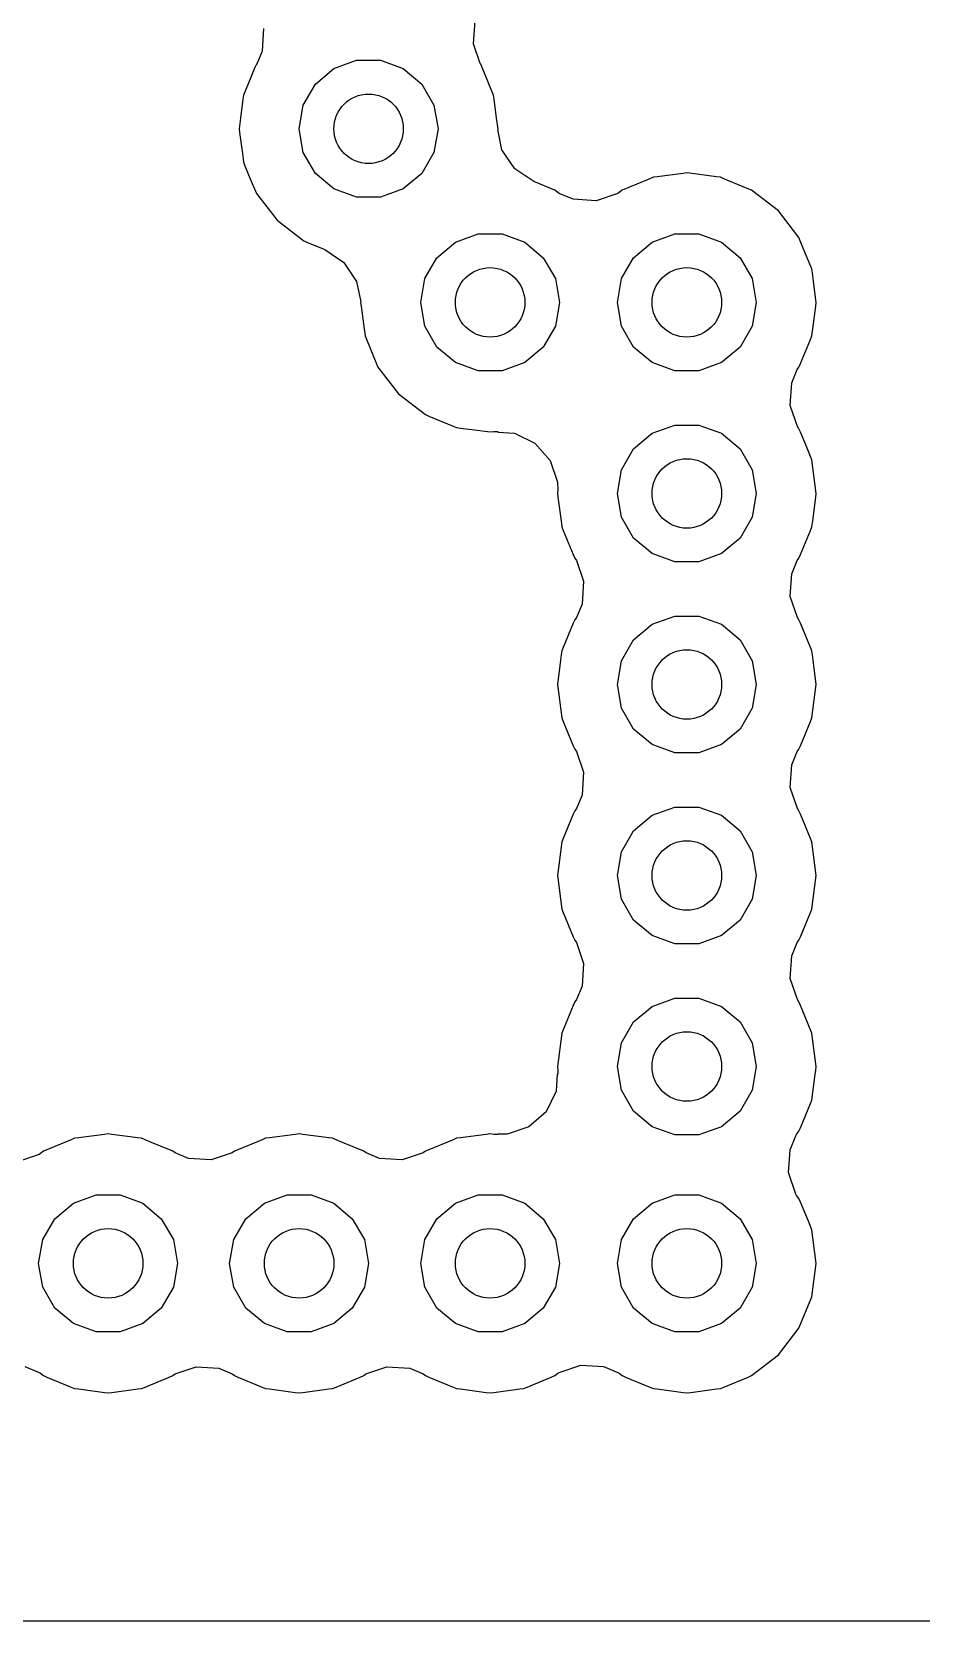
# Model space of a CAD drawing. Extents: x 0.99 to 4.24, y -7.27 to -4.02.
# Drawn here: x 3.8217 to 3.9736, y -7.2734 to -7.0032 of the extents above; entities that cross this region are included whole.
import ezdxf

# ---------------------------------------------------------------- set-up
doc = ezdxf.new("R2010")
doc.units = 0
doc.header["$MEASUREMENT"] = 0
doc.layers.add('BLACK', color=7, linetype='CONTINUOUS')

msp = doc.modelspace()

# ---------------------------------------------------------------- linework, layer by layer
at = {"layer": 'BLACK', "linetype": 'CONTINUOUS'}
for p, q in [((3.8968, -7.00524), (3.89705, -7.00136)), ((3.86108, -7.00264), (3.86082, -7.00651)), ((3.86082, -7.00651), (3.86, -7.00851)), ((3.89793, -7.00858), (3.8968, -7.00524)), ((3.85962, -7.00928), (3.85796, -7.01328)), ((3.85987, -7.00868), (3.85962, -7.00928)), ((3.85962, -7.00928), (3.85962, -7.00928)), ((3.86, -7.00851), (3.85987, -7.00868)), ((3.86989, -7.01209), (3.87303, -7.00946)), ((3.87303, -7.00946), (3.87689, -7.00805)), ((3.87689, -7.00805), (3.88099, -7.00805)), ((3.88099, -7.00805), (3.88484, -7.00946)), ((3.88484, -7.00946), (3.88798, -7.01209)), ((3.89801, -7.00868), (3.89793, -7.00858)), ((3.89826, -7.00928), (3.89801, -7.00868)), ((3.89991, -7.01328), (3.89826, -7.00928)), ((3.89826, -7.00928), (3.89826, -7.00928)), ((3.86784, -7.01565), (3.86989, -7.01209)), ((3.88798, -7.01209), (3.89004, -7.01565)), ((3.85758, -7.01463), (3.85715, -7.01789)), ((3.85767, -7.01399), (3.85758, -7.01463)), ((3.85758, -7.01463), (3.85758, -7.01463)), ((3.85796, -7.01328), (3.85767, -7.01399)), ((3.90021, -7.01399), (3.89991, -7.01328)), ((3.90029, -7.01463), (3.90021, -7.01399)), ((3.90072, -7.01789), (3.90029, -7.01463)), ((3.90029, -7.01463), (3.90029, -7.01463)), ((3.85715, -7.01789), (3.85692, -7.01969)), ((3.86713, -7.01969), (3.86784, -7.01565)), ((3.89004, -7.01565), (3.89075, -7.01969)), ((3.90096, -7.01969), (3.90072, -7.01789)), ((3.85692, -7.01969), (3.857, -7.02033)), ((3.857, -7.02033), (3.85747, -7.0239)), ((3.86784, -7.02372), (3.86713, -7.01969)), ((3.89075, -7.01969), (3.89004, -7.02372)), ((3.90094, -7.0198), (3.90096, -7.01969)), ((3.90163, -7.02326), (3.90094, -7.0198)), ((3.90379, -7.02649), (3.90163, -7.02326)), ((3.85747, -7.0239), (3.85767, -7.02538)), ((3.85767, -7.02538), (3.85792, -7.02599)), ((3.85792, -7.02599), (3.85792, -7.02599)), ((3.85792, -7.02599), (3.85883, -7.02819)), ((3.86989, -7.02728), (3.86784, -7.02372)), ((3.89004, -7.02372), (3.88798, -7.02728)), ((3.85883, -7.02819), (3.85987, -7.03069)), ((3.87303, -7.02991), (3.86989, -7.02728)), ((3.88798, -7.02728), (3.88484, -7.02991)), ((3.90702, -7.02865), (3.90379, -7.02649)), ((3.91062, -7.03014), (3.90702, -7.02865)), ((3.92677, -7.02819), (3.92455, -7.02911)), ((3.92737, -7.02794), (3.92677, -7.02819)), ((3.92677, -7.02819), (3.92677, -7.02819)), ((3.92802, -7.02786), (3.92737, -7.02794)), ((3.93242, -7.02728), (3.92802, -7.02786)), ((3.92802, -7.02786), (3.92802, -7.02786)), ((3.93307, -7.02719), (3.93242, -7.02728)), ((3.93435, -7.02736), (3.93307, -7.02719)), ((3.93812, -7.02786), (3.93435, -7.02736)), ((3.93877, -7.02794), (3.93812, -7.02786)), ((3.93812, -7.02786), (3.93812, -7.02786)), ((3.93937, -7.02819), (3.93877, -7.02794)), ((3.94335, -7.02984), (3.93937, -7.02819)), ((3.93937, -7.02819), (3.93937, -7.02819)), ((3.85987, -7.03069), (3.86337, -7.03525)), ((3.87689, -7.03132), (3.87303, -7.02991)), ((3.88099, -7.03132), (3.87689, -7.03132)), ((3.88484, -7.02991), (3.88099, -7.03132)), ((3.91113, -7.03054), (3.91062, -7.03014)), ((3.91136, -7.03067), (3.91113, -7.03054)), ((3.91376, -7.03167), (3.91136, -7.03067)), ((3.92132, -7.03067), (3.91764, -7.03192)), ((3.92154, -7.03054), (3.92132, -7.03067)), ((3.92206, -7.03014), (3.92154, -7.03054)), ((3.92455, -7.02911), (3.92206, -7.03014)), ((3.94408, -7.03014), (3.94335, -7.02984)), ((3.94864, -7.03364), (3.94408, -7.03014)), ((3.91764, -7.03192), (3.91376, -7.03167)), ((3.95214, -7.0382), (3.94864, -7.03364)), ((3.86337, -7.03525), (3.86793, -7.03875)), ((3.86793, -7.03875), (3.86853, -7.039)), ((3.86853, -7.039), (3.86853, -7.039)), ((3.86853, -7.039), (3.87152, -7.04024)), ((3.89056, -7.04162), (3.8937, -7.03898)), ((3.8937, -7.03898), (3.89756, -7.03758)), ((3.89756, -7.03758), (3.90166, -7.03758)), ((3.90166, -7.03758), (3.90551, -7.03898)), ((3.90551, -7.03898), (3.90865, -7.04162)), ((3.92402, -7.04162), (3.92717, -7.03898)), ((3.92717, -7.03898), (3.93102, -7.03758)), ((3.93102, -7.03758), (3.93512, -7.03758)), ((3.93512, -7.03758), (3.93898, -7.03898)), ((3.93898, -7.03898), (3.94212, -7.04162)), ((3.95247, -7.039), (3.95214, -7.0382)), ((3.95355, -7.04161), (3.95247, -7.039)), ((3.87152, -7.04024), (3.87476, -7.0424)), ((3.87476, -7.0424), (3.87691, -7.04563)), ((3.88851, -7.04517), (3.89056, -7.04162)), ((3.90865, -7.04162), (3.91071, -7.04517)), ((3.92197, -7.04517), (3.92402, -7.04162)), ((3.94212, -7.04162), (3.94417, -7.04517)), ((3.95434, -7.04351), (3.95355, -7.04161)), ((3.95442, -7.04416), (3.95434, -7.04351)), ((3.95462, -7.04563), (3.95442, -7.04416)), ((3.95442, -7.04416), (3.95442, -7.04416)), ((3.87691, -7.04563), (3.8776, -7.0491)), ((3.8878, -7.04921), (3.88851, -7.04517)), ((3.91071, -7.04517), (3.91142, -7.04921)), ((3.92126, -7.04921), (3.92197, -7.04517)), ((3.94417, -7.04517), (3.94488, -7.04921)), ((3.95509, -7.04921), (3.95462, -7.04563)), ((3.8776, -7.0491), (3.87759, -7.04921)), ((3.87759, -7.04921), (3.87767, -7.04986)), ((3.87767, -7.04986), (3.87818, -7.0537)), ((3.88851, -7.05325), (3.8878, -7.04921)), ((3.91142, -7.04921), (3.91071, -7.05325)), ((3.92197, -7.05325), (3.92126, -7.04921)), ((3.94488, -7.04921), (3.94417, -7.05325)), ((3.9545, -7.0537), (3.955, -7.04986)), ((3.955, -7.04986), (3.95509, -7.04921)), ((3.89056, -7.0568), (3.88851, -7.05325)), ((3.91071, -7.05325), (3.90865, -7.0568)), ((3.92402, -7.0568), (3.92197, -7.05325)), ((3.94417, -7.05325), (3.94212, -7.0568)), ((3.87818, -7.0537), (3.87834, -7.05491)), ((3.87834, -7.05491), (3.88054, -7.06022)), ((3.95239, -7.05962), (3.95409, -7.05551)), ((3.95409, -7.05551), (3.95434, -7.05491)), ((3.95409, -7.05551), (3.95409, -7.05551)), ((3.95434, -7.05491), (3.9545, -7.0537)), ((3.8937, -7.05944), (3.89056, -7.0568)), ((3.90865, -7.0568), (3.90551, -7.05944)), ((3.92717, -7.05944), (3.92402, -7.0568)), ((3.94212, -7.0568), (3.93898, -7.05944)), ((3.88054, -7.06022), (3.88404, -7.06478)), ((3.89756, -7.06084), (3.8937, -7.05944)), ((3.90166, -7.06084), (3.89756, -7.06084)), ((3.90551, -7.05944), (3.90166, -7.06084)), ((3.93102, -7.06084), (3.92717, -7.05944)), ((3.93512, -7.06084), (3.93102, -7.06084)), ((3.93898, -7.05944), (3.93512, -7.06084)), ((3.9509, -7.06287), (3.95184, -7.06062)), ((3.95184, -7.06062), (3.95214, -7.06022)), ((3.95214, -7.06022), (3.95239, -7.05962)), ((3.95239, -7.05962), (3.95239, -7.05962)), ((3.95065, -7.06675), (3.9509, -7.06287)), ((3.88404, -7.06478), (3.8886, -7.06828)), ((3.95186, -7.07031), (3.95065, -7.06675)), ((3.8886, -7.06828), (3.8892, -7.06853)), ((3.8892, -7.06853), (3.8933, -7.07023)), ((3.8933, -7.07023), (3.8933, -7.07023)), ((3.8933, -7.07023), (3.89391, -7.07048)), ((3.89391, -7.07048), (3.89455, -7.07057)), ((3.89455, -7.07057), (3.89455, -7.07057)), ((3.89455, -7.07057), (3.89694, -7.07088)), ((3.89694, -7.07088), (3.89961, -7.07123)), ((3.89961, -7.07123), (3.90025, -7.07115)), ((3.90025, -7.07115), (3.90091, -7.07115)), ((3.90091, -7.07115), (3.90091, -7.07126)), ((3.90091, -7.07126), (3.90375, -7.07145)), ((3.90375, -7.07145), (3.90724, -7.07317)), ((3.92402, -7.0741), (3.92717, -7.07146)), ((3.92717, -7.07146), (3.93102, -7.07006)), ((3.93102, -7.07006), (3.93512, -7.07006)), ((3.93512, -7.07006), (3.93898, -7.07146)), ((3.93898, -7.07146), (3.94212, -7.0741)), ((3.95214, -7.07068), (3.95186, -7.07031)), ((3.95239, -7.07129), (3.95214, -7.07068)), ((3.95317, -7.07317), (3.95239, -7.07129)), ((3.95239, -7.07129), (3.95239, -7.07129)), ((3.90724, -7.07317), (3.9098, -7.07609)), ((3.92197, -7.07765), (3.92402, -7.0741)), ((3.94212, -7.0741), (3.94417, -7.07765)), ((3.95434, -7.07599), (3.95317, -7.07317)), ((3.9098, -7.07609), (3.91105, -7.07977)), ((3.95509, -7.08169), (3.95434, -7.07599)), ((3.91105, -7.07977), (3.91114, -7.08105)), ((3.92126, -7.08169), (3.92197, -7.07765)), ((3.94417, -7.07765), (3.94488, -7.08169)), ((3.91114, -7.08105), (3.91105, -7.08169)), ((3.91105, -7.08169), (3.91114, -7.08234)), ((3.91114, -7.08234), (3.91167, -7.08637)), ((3.92197, -7.08573), (3.92126, -7.08169)), ((3.94488, -7.08169), (3.94417, -7.08573)), ((3.95447, -7.08637), (3.955, -7.08234)), ((3.955, -7.08234), (3.95509, -7.08169)), ((3.91167, -7.08637), (3.9118, -7.08739)), ((3.9118, -7.08739), (3.91205, -7.088)), ((3.91205, -7.088), (3.91205, -7.088)), ((3.91205, -7.088), (3.91375, -7.0921)), ((3.92402, -7.08928), (3.92197, -7.08573)), ((3.94417, -7.08573), (3.94212, -7.08928)), ((3.95239, -7.0921), (3.95409, -7.088)), ((3.95409, -7.088), (3.95434, -7.08739)), ((3.95409, -7.088), (3.95409, -7.088)), ((3.95434, -7.08739), (3.95447, -7.08637)), ((3.92717, -7.09192), (3.92402, -7.08928)), ((3.94212, -7.08928), (3.93898, -7.09192)), ((3.91375, -7.0921), (3.91375, -7.0921)), ((3.91375, -7.0921), (3.914, -7.0927)), ((3.914, -7.0927), (3.91429, -7.09307)), ((3.91429, -7.09307), (3.91549, -7.09663)), ((3.93102, -7.09332), (3.92717, -7.09192)), ((3.93512, -7.09332), (3.93102, -7.09332)), ((3.93898, -7.09192), (3.93512, -7.09332)), ((3.9509, -7.09536), (3.95184, -7.0931)), ((3.95184, -7.0931), (3.95214, -7.0927)), ((3.95214, -7.0927), (3.95239, -7.0921)), ((3.95239, -7.0921), (3.95239, -7.0921)), ((3.95065, -7.09923), (3.9509, -7.09536)), ((3.91549, -7.09663), (3.91524, -7.10051)), ((3.91524, -7.10051), (3.9143, -7.10277)), ((3.95186, -7.10279), (3.95065, -7.09923)), ((3.91375, -7.10377), (3.91205, -7.10787)), ((3.914, -7.10316), (3.91375, -7.10377)), ((3.91375, -7.10377), (3.91375, -7.10377)), ((3.9143, -7.10277), (3.914, -7.10316)), ((3.92402, -7.10658), (3.92717, -7.10394)), ((3.92717, -7.10394), (3.93102, -7.10254)), ((3.93102, -7.10254), (3.93512, -7.10254)), ((3.93512, -7.10254), (3.93898, -7.10394)), ((3.93898, -7.10394), (3.94212, -7.10658)), ((3.95214, -7.10316), (3.95186, -7.10279)), ((3.95239, -7.10377), (3.95214, -7.10316)), ((3.95409, -7.10787), (3.95239, -7.10377)), ((3.95239, -7.10377), (3.95239, -7.10377)), ((3.92197, -7.11013), (3.92402, -7.10658)), ((3.94212, -7.10658), (3.94417, -7.11013)), ((3.91172, -7.10912), (3.9116, -7.11003)), ((3.9118, -7.10847), (3.91172, -7.10912)), ((3.91172, -7.10912), (3.91172, -7.10912)), ((3.91205, -7.10787), (3.9118, -7.10847)), ((3.95434, -7.10847), (3.95409, -7.10787)), ((3.95442, -7.10912), (3.95434, -7.10847)), ((3.95454, -7.11003), (3.95442, -7.10912)), ((3.95442, -7.10912), (3.95442, -7.10912)), ((3.9116, -7.11003), (3.91105, -7.11417)), ((3.92126, -7.11417), (3.92197, -7.11013)), ((3.94417, -7.11013), (3.94488, -7.11417)), ((3.95509, -7.11417), (3.95454, -7.11003)), ((3.91105, -7.11417), (3.9118, -7.11987)), ((3.92197, -7.11821), (3.92126, -7.11417)), ((3.94488, -7.11417), (3.94417, -7.11821)), ((3.95434, -7.11987), (3.95509, -7.11417)), ((3.9118, -7.11987), (3.91205, -7.12048)), ((3.91205, -7.12048), (3.91205, -7.12048)), ((3.91205, -7.12048), (3.91375, -7.12458)), ((3.92402, -7.12177), (3.92197, -7.11821)), ((3.94417, -7.11821), (3.94212, -7.12177)), ((3.95239, -7.12458), (3.95409, -7.12048)), ((3.95409, -7.12048), (3.95434, -7.11987)), ((3.95409, -7.12048), (3.95409, -7.12048)), ((3.92717, -7.1244), (3.92402, -7.12177)), ((3.94212, -7.12177), (3.93898, -7.1244)), ((3.91375, -7.12458), (3.91375, -7.12458)), ((3.91375, -7.12458), (3.914, -7.12518)), ((3.914, -7.12518), (3.91429, -7.12555)), ((3.91429, -7.12555), (3.91549, -7.12911)), ((3.93102, -7.1258), (3.92717, -7.1244)), ((3.93512, -7.1258), (3.93102, -7.1258)), ((3.93898, -7.1244), (3.93512, -7.1258)), ((3.9509, -7.12784), (3.95184, -7.12558)), ((3.95184, -7.12558), (3.95214, -7.12518)), ((3.95214, -7.12518), (3.95239, -7.12458)), ((3.95239, -7.12458), (3.95239, -7.12458)), ((3.95065, -7.13171), (3.9509, -7.12784)), ((3.91549, -7.12911), (3.91524, -7.13299)), ((3.91524, -7.13299), (3.9143, -7.13525)), ((3.95186, -7.13527), (3.95065, -7.13171)), ((3.91375, -7.13625), (3.91205, -7.14035)), ((3.914, -7.13564), (3.91375, -7.13625)), ((3.91375, -7.13625), (3.91375, -7.13625)), ((3.9143, -7.13525), (3.914, -7.13564)), ((3.92402, -7.13906), (3.92717, -7.13642)), ((3.92717, -7.13642), (3.93102, -7.13502)), ((3.93102, -7.13502), (3.93512, -7.13502)), ((3.93512, -7.13502), (3.93898, -7.13642)), ((3.93898, -7.13642), (3.94212, -7.13906)), ((3.95214, -7.13564), (3.95186, -7.13527)), ((3.95239, -7.13625), (3.95214, -7.13564)), ((3.95409, -7.14035), (3.95239, -7.13625)), ((3.95239, -7.13625), (3.95239, -7.13625)), ((3.92197, -7.14261), (3.92402, -7.13906)), ((3.94212, -7.13906), (3.94417, -7.14261)), ((3.9118, -7.14095), (3.91105, -7.14665)), ((3.91205, -7.14035), (3.9118, -7.14095)), ((3.95434, -7.14095), (3.95409, -7.14035)), ((3.95509, -7.14665), (3.95434, -7.14095)), ((3.92126, -7.14665), (3.92197, -7.14261)), ((3.94417, -7.14261), (3.94488, -7.14665)), ((3.91105, -7.14665), (3.9118, -7.15235)), ((3.92197, -7.15069), (3.92126, -7.14665)), ((3.94488, -7.14665), (3.94417, -7.15069)), ((3.95434, -7.15235), (3.95509, -7.14665)), ((3.9118, -7.15235), (3.91205, -7.15296)), ((3.91205, -7.15296), (3.91205, -7.15296)), ((3.91205, -7.15296), (3.91375, -7.15706)), ((3.92402, -7.15425), (3.92197, -7.15069)), ((3.94417, -7.15069), (3.94212, -7.15425)), ((3.95239, -7.15706), (3.95409, -7.15296)), ((3.95409, -7.15296), (3.95434, -7.15235)), ((3.95409, -7.15296), (3.95409, -7.15296)), ((3.92717, -7.15688), (3.92402, -7.15425)), ((3.94212, -7.15425), (3.93898, -7.15688)), ((3.91375, -7.15706), (3.91375, -7.15706)), ((3.91375, -7.15706), (3.914, -7.15766)), ((3.914, -7.15766), (3.91429, -7.15803)), ((3.91429, -7.15803), (3.91549, -7.16159)), ((3.93102, -7.15829), (3.92717, -7.15688)), ((3.93512, -7.15829), (3.93102, -7.15829)), ((3.93898, -7.15688), (3.93512, -7.15829)), ((3.9509, -7.16032), (3.95184, -7.15806)), ((3.95184, -7.15806), (3.95214, -7.15766)), ((3.95214, -7.15766), (3.95239, -7.15706)), ((3.95239, -7.15706), (3.95239, -7.15706)), ((3.95065, -7.16419), (3.9509, -7.16032)), ((3.91549, -7.16159), (3.91524, -7.16547)), ((3.91524, -7.16547), (3.9143, -7.16773)), ((3.95186, -7.16776), (3.95065, -7.16419)), ((3.91346, -7.16944), (3.9118, -7.17343)), ((3.91375, -7.16873), (3.91346, -7.16944)), ((3.914, -7.16812), (3.91375, -7.16873)), ((3.91375, -7.16873), (3.91375, -7.16873)), ((3.9143, -7.16773), (3.914, -7.16812)), ((3.92402, -7.17154), (3.92717, -7.16891)), ((3.92717, -7.16891), (3.93102, -7.1675)), ((3.93102, -7.1675), (3.93512, -7.1675)), ((3.93512, -7.1675), (3.93898, -7.16891)), ((3.93898, -7.16891), (3.94212, -7.17154)), ((3.95214, -7.16812), (3.95186, -7.16776)), ((3.95239, -7.16873), (3.95214, -7.16812)), ((3.95269, -7.16944), (3.95239, -7.16873)), ((3.95239, -7.16873), (3.95239, -7.16873)), ((3.95434, -7.17343), (3.95269, -7.16944)), ((3.92197, -7.17509), (3.92402, -7.17154)), ((3.94212, -7.17154), (3.94417, -7.17509)), ((3.9118, -7.17343), (3.91105, -7.17913)), ((3.95509, -7.17913), (3.95434, -7.17343)), ((3.92126, -7.17913), (3.92197, -7.17509)), ((3.94417, -7.17509), (3.94488, -7.17913)), ((3.91105, -7.17913), (3.91114, -7.17978)), ((3.91114, -7.17978), (3.91114, -7.18043)), ((3.92197, -7.18317), (3.92126, -7.17913)), ((3.94488, -7.17913), (3.94417, -7.18317)), ((3.95492, -7.18043), (3.955, -7.17978)), ((3.955, -7.17978), (3.95509, -7.17913)), ((3.91103, -7.18043), (3.91084, -7.18332)), ((3.91114, -7.18043), (3.91103, -7.18043)), ((3.95434, -7.18483), (3.95492, -7.18043)), ((3.91084, -7.18332), (3.90912, -7.18681)), ((3.92402, -7.18673), (3.92197, -7.18317)), ((3.94417, -7.18317), (3.94212, -7.18673)), ((3.95239, -7.18954), (3.95409, -7.18544)), ((3.95409, -7.18544), (3.95434, -7.18483)), ((3.95409, -7.18544), (3.95409, -7.18544)), ((3.90912, -7.18681), (3.9062, -7.18937)), ((3.92717, -7.18936), (3.92402, -7.18673)), ((3.94212, -7.18673), (3.93898, -7.18936)), ((3.834, -7.19066), (3.82959, -7.19124)), ((3.83465, -7.19058), (3.834, -7.19066)), ((3.83529, -7.19066), (3.83465, -7.19058)), ((3.8397, -7.19124), (3.83529, -7.19066)), ((3.86648, -7.19066), (3.86207, -7.19124)), ((3.86713, -7.19058), (3.86648, -7.19066)), ((3.86777, -7.19066), (3.86713, -7.19058)), ((3.87218, -7.19124), (3.86777, -7.19066)), ((3.89896, -7.19066), (3.89455, -7.19124)), ((3.89961, -7.19058), (3.89896, -7.19066)), ((3.90025, -7.19066), (3.89961, -7.19058)), ((3.90091, -7.19066), (3.90025, -7.19066)), ((3.90252, -7.19062), (3.90091, -7.19062)), ((3.90091, -7.19062), (3.90091, -7.19066)), ((3.9062, -7.18937), (3.90252, -7.19062)), ((3.93102, -7.19077), (3.92717, -7.18936)), ((3.93512, -7.19077), (3.93102, -7.19077)), ((3.93898, -7.18936), (3.93512, -7.19077)), ((3.95062, -7.19329), (3.95161, -7.19089)), ((3.95161, -7.19089), (3.95174, -7.19066)), ((3.95174, -7.19066), (3.95214, -7.19014)), ((3.95214, -7.19014), (3.95239, -7.18954)), ((3.95239, -7.18954), (3.95239, -7.18954)), ((3.82364, -7.19353), (3.82312, -7.19393)), ((3.82657, -7.19232), (3.82364, -7.19353)), ((3.82834, -7.19158), (3.82657, -7.19232)), ((3.82895, -7.19133), (3.82834, -7.19158)), ((3.82834, -7.19158), (3.82834, -7.19158)), ((3.82959, -7.19124), (3.82895, -7.19133)), ((3.82959, -7.19124), (3.82959, -7.19124)), ((3.84034, -7.19133), (3.8397, -7.19124)), ((3.8397, -7.19124), (3.8397, -7.19124)), ((3.84095, -7.19158), (3.84034, -7.19133)), ((3.84204, -7.19203), (3.84095, -7.19158)), ((3.84095, -7.19158), (3.84095, -7.19158)), ((3.84566, -7.19353), (3.84204, -7.19203)), ((3.84605, -7.19383), (3.84566, -7.19353)), ((3.85612, -7.19353), (3.85575, -7.19381)), ((3.85672, -7.19328), (3.85612, -7.19353)), ((3.86082, -7.19158), (3.85672, -7.19328)), ((3.85672, -7.19328), (3.85672, -7.19328)), ((3.86143, -7.19133), (3.86082, -7.19158)), ((3.86082, -7.19158), (3.86082, -7.19158)), ((3.86207, -7.19124), (3.86143, -7.19133)), ((3.86207, -7.19124), (3.86207, -7.19124)), ((3.87282, -7.19133), (3.87218, -7.19124)), ((3.87218, -7.19124), (3.87218, -7.19124)), ((3.87343, -7.19158), (3.87282, -7.19133)), ((3.87452, -7.19203), (3.87343, -7.19158)), ((3.87343, -7.19158), (3.87343, -7.19158)), ((3.87814, -7.19353), (3.87452, -7.19203)), ((3.87853, -7.19383), (3.87814, -7.19353)), ((3.8886, -7.19353), (3.88823, -7.19381)), ((3.8892, -7.19328), (3.8886, -7.19353)), ((3.8933, -7.19158), (3.8892, -7.19328)), ((3.8892, -7.19328), (3.8892, -7.19328)), ((3.89391, -7.19133), (3.8933, -7.19158)), ((3.8933, -7.19158), (3.8933, -7.19158)), ((3.89455, -7.19124), (3.89391, -7.19133)), ((3.89455, -7.19124), (3.89455, -7.19124)), ((3.95036, -7.19717), (3.95062, -7.19329)), ((3.82289, -7.19406), (3.81921, -7.19531)), ((3.82312, -7.19393), (3.82289, -7.19406)), ((3.84831, -7.19477), (3.84605, -7.19383)), ((3.85219, -7.19502), (3.84831, -7.19477)), ((3.85575, -7.19381), (3.85219, -7.19502)), ((3.88079, -7.19477), (3.87853, -7.19383)), ((3.88467, -7.19502), (3.88079, -7.19477)), ((3.88823, -7.19381), (3.88467, -7.19502)), ((3.95161, -7.20085), (3.95036, -7.19717)), ((3.82874, -7.20237), (3.83259, -7.20097)), ((3.83259, -7.20097), (3.8367, -7.20097)), ((3.8367, -7.20097), (3.84055, -7.20237)), ((3.86122, -7.20237), (3.86508, -7.20097)), ((3.86508, -7.20097), (3.86918, -7.20097)), ((3.86918, -7.20097), (3.87303, -7.20237)), ((3.8937, -7.20237), (3.89756, -7.20097)), ((3.89756, -7.20097), (3.90166, -7.20097)), ((3.90166, -7.20097), (3.90551, -7.20237)), ((3.92717, -7.20237), (3.93102, -7.20097)), ((3.93102, -7.20097), (3.93512, -7.20097)), ((3.93512, -7.20097), (3.93898, -7.20237)), ((3.95174, -7.20107), (3.95161, -7.20085)), ((3.95214, -7.20159), (3.95174, -7.20107)), ((3.95239, -7.20219), (3.95214, -7.20159)), ((3.8256, -7.20501), (3.82874, -7.20237)), ((3.84055, -7.20237), (3.84369, -7.20501)), ((3.85808, -7.20501), (3.86122, -7.20237)), ((3.87303, -7.20237), (3.87617, -7.20501)), ((3.89056, -7.20501), (3.8937, -7.20237)), ((3.90551, -7.20237), (3.90865, -7.20501)), ((3.92402, -7.20501), (3.92717, -7.20237)), ((3.93898, -7.20237), (3.94212, -7.20501)), ((3.95374, -7.20545), (3.95239, -7.20219)), ((3.95239, -7.20219), (3.95239, -7.20219)), ((3.82355, -7.20856), (3.8256, -7.20501)), ((3.84369, -7.20501), (3.84574, -7.20856)), ((3.85603, -7.20856), (3.85808, -7.20501)), ((3.87617, -7.20501), (3.87822, -7.20856)), ((3.88851, -7.20856), (3.89056, -7.20501)), ((3.90865, -7.20501), (3.91071, -7.20856)), ((3.92197, -7.20856), (3.92402, -7.20501)), ((3.94212, -7.20501), (3.94417, -7.20856)), ((3.95434, -7.2069), (3.95374, -7.20545)), ((3.95509, -7.2126), (3.95434, -7.2069)), ((3.82283, -7.2126), (3.82355, -7.20856)), ((3.84574, -7.20856), (3.84646, -7.2126)), ((3.85531, -7.2126), (3.85603, -7.20856)), ((3.87822, -7.20856), (3.87894, -7.2126)), ((3.8878, -7.2126), (3.88851, -7.20856)), ((3.91071, -7.20856), (3.91142, -7.2126)), ((3.92126, -7.2126), (3.92197, -7.20856)), ((3.94417, -7.20856), (3.94488, -7.2126)), ((3.82355, -7.21664), (3.82283, -7.2126)), ((3.84646, -7.2126), (3.84574, -7.21664)), ((3.85603, -7.21664), (3.85531, -7.2126)), ((3.87894, -7.2126), (3.87822, -7.21664)), ((3.88851, -7.21664), (3.8878, -7.2126)), ((3.91142, -7.2126), (3.91071, -7.21664)), ((3.92197, -7.21664), (3.92126, -7.2126)), ((3.94488, -7.2126), (3.94417, -7.21664)), ((3.95434, -7.2183), (3.95509, -7.2126)), ((3.8256, -7.22019), (3.82355, -7.21664)), ((3.84574, -7.21664), (3.84369, -7.22019)), ((3.85808, -7.22019), (3.85603, -7.21664)), ((3.87822, -7.21664), (3.87617, -7.22019)), ((3.89056, -7.22019), (3.88851, -7.21664)), ((3.91071, -7.21664), (3.90865, -7.22019)), ((3.92402, -7.22019), (3.92197, -7.21664)), ((3.94417, -7.21664), (3.94212, -7.22019)), ((3.82874, -7.22283), (3.8256, -7.22019)), ((3.84369, -7.22019), (3.84055, -7.22283)), ((3.86122, -7.22283), (3.85808, -7.22019)), ((3.87617, -7.22019), (3.87303, -7.22283)), ((3.8937, -7.22283), (3.89056, -7.22019)), ((3.90865, -7.22019), (3.90551, -7.22283)), ((3.92717, -7.22283), (3.92402, -7.22019)), ((3.94212, -7.22019), (3.93898, -7.22283)), ((3.95214, -7.22361), (3.95434, -7.2183)), ((3.83259, -7.22423), (3.82874, -7.22283)), ((3.84055, -7.22283), (3.8367, -7.22423)), ((3.86508, -7.22423), (3.86122, -7.22283)), ((3.87303, -7.22283), (3.86918, -7.22423)), ((3.89756, -7.22423), (3.8937, -7.22283)), ((3.90551, -7.22283), (3.90166, -7.22423)), ((3.93102, -7.22423), (3.92717, -7.22283)), ((3.93898, -7.22283), (3.93512, -7.22423)), ((3.8367, -7.22423), (3.83259, -7.22423)), ((3.86918, -7.22423), (3.86508, -7.22423)), ((3.90166, -7.22423), (3.89756, -7.22423)), ((3.93512, -7.22423), (3.93102, -7.22423)), ((3.94864, -7.22817), (3.95214, -7.22361)), ((3.94408, -7.23167), (3.94864, -7.22817)), ((3.82049, -7.23015), (3.82289, -7.23114)), ((3.82289, -7.23114), (3.82312, -7.23127)), ((3.82312, -7.23127), (3.82364, -7.23167)), ((3.84566, -7.23167), (3.84602, -7.23138)), ((3.84602, -7.23138), (3.84959, -7.23018)), ((3.84959, -7.23018), (3.85346, -7.23043)), ((3.85346, -7.23043), (3.85572, -7.23136)), ((3.85572, -7.23136), (3.85612, -7.23167)), ((3.87814, -7.23167), (3.8785, -7.23138)), ((3.8785, -7.23138), (3.88207, -7.23018)), ((3.88207, -7.23018), (3.88594, -7.23043)), ((3.88594, -7.23043), (3.8882, -7.23136)), ((3.8882, -7.23136), (3.8886, -7.23167)), ((3.91062, -7.23167), (3.91113, -7.23127)), ((3.91113, -7.23127), (3.91136, -7.23114)), ((3.91136, -7.23114), (3.91504, -7.22989)), ((3.91504, -7.22989), (3.91892, -7.23015)), ((3.91892, -7.23015), (3.92132, -7.23114)), ((3.92132, -7.23114), (3.92154, -7.23127)), ((3.92154, -7.23127), (3.92206, -7.23167)), ((3.82364, -7.23167), (3.82424, -7.23192)), ((3.82424, -7.23192), (3.82424, -7.23192)), ((3.82424, -7.23192), (3.82834, -7.23362)), ((3.82834, -7.23362), (3.82834, -7.23362)), ((3.82834, -7.23362), (3.82895, -7.23387)), ((3.82895, -7.23387), (3.82959, -7.23395)), ((3.82959, -7.23395), (3.82959, -7.23395)), ((3.82959, -7.23395), (3.834, -7.23453)), ((3.83529, -7.23453), (3.8397, -7.23395)), ((3.8397, -7.23395), (3.84034, -7.23387)), ((3.8397, -7.23395), (3.8397, -7.23395)), ((3.84034, -7.23387), (3.84095, -7.23362)), ((3.84095, -7.23362), (3.84505, -7.23192)), ((3.84095, -7.23362), (3.84095, -7.23362)), ((3.84505, -7.23192), (3.84566, -7.23167)), ((3.85612, -7.23167), (3.85672, -7.23192)), ((3.85672, -7.23192), (3.86082, -7.23362)), ((3.86082, -7.23362), (3.86082, -7.23362)), ((3.86082, -7.23362), (3.86143, -7.23387)), ((3.86143, -7.23387), (3.86207, -7.23395)), ((3.86207, -7.23395), (3.86207, -7.23395)), ((3.86207, -7.23395), (3.86648, -7.23453)), ((3.86777, -7.23453), (3.87218, -7.23395)), ((3.87218, -7.23395), (3.87282, -7.23387)), ((3.87218, -7.23395), (3.87218, -7.23395)), ((3.87282, -7.23387), (3.87343, -7.23362)), ((3.87343, -7.23362), (3.87753, -7.23192)), ((3.87343, -7.23362), (3.87343, -7.23362)), ((3.87753, -7.23192), (3.87814, -7.23167)), ((3.8886, -7.23167), (3.8892, -7.23192)), ((3.8892, -7.23192), (3.8933, -7.23362)), ((3.8933, -7.23362), (3.8933, -7.23362)), ((3.8933, -7.23362), (3.89391, -7.23387)), ((3.89391, -7.23387), (3.89455, -7.23395)), ((3.89455, -7.23395), (3.89455, -7.23395)), ((3.89455, -7.23395), (3.89896, -7.23453)), ((3.90025, -7.23453), (3.90466, -7.23395)), ((3.90466, -7.23395), (3.90531, -7.23387)), ((3.90466, -7.23395), (3.90466, -7.23395)), ((3.90531, -7.23387), (3.90591, -7.23362)), ((3.90591, -7.23362), (3.91001, -7.23192)), ((3.90591, -7.23362), (3.90591, -7.23362)), ((3.91001, -7.23192), (3.91062, -7.23167)), ((3.91001, -7.23192), (3.91001, -7.23192)), ((3.92206, -7.23167), (3.92266, -7.23192)), ((3.92266, -7.23192), (3.92266, -7.23192)), ((3.92266, -7.23192), (3.92677, -7.23362)), ((3.92677, -7.23362), (3.92677, -7.23362)), ((3.92677, -7.23362), (3.92737, -7.23387)), ((3.92737, -7.23387), (3.92802, -7.23395)), ((3.92802, -7.23395), (3.92802, -7.23395)), ((3.92802, -7.23395), (3.93242, -7.23453)), ((3.93372, -7.23453), (3.93812, -7.23395)), ((3.93812, -7.23395), (3.93877, -7.23387)), ((3.93812, -7.23395), (3.93812, -7.23395)), ((3.93877, -7.23387), (3.93937, -7.23362)), ((3.93937, -7.23362), (3.94348, -7.23192)), ((3.93937, -7.23362), (3.93937, -7.23362)), ((3.94348, -7.23192), (3.94408, -7.23167)), ((3.94348, -7.23192), (3.94348, -7.23192)), ((3.834, -7.23453), (3.83465, -7.23462)), ((3.83465, -7.23462), (3.83529, -7.23453)), ((3.86648, -7.23453), (3.86713, -7.23462)), ((3.86713, -7.23462), (3.86777, -7.23453)), ((3.89896, -7.23453), (3.89961, -7.23462)), ((3.89961, -7.23462), (3.90025, -7.23453)), ((3.93242, -7.23453), (3.93307, -7.23462)), ((3.93307, -7.23462), (3.93372, -7.23453)), ((3.97441, -7.27344), (1.26181, -7.27344))]:
    msp.add_line(p, q, dxfattribs=at)
at = {"layer": 'BLACK'}
for centre in [(3.87894, -7.01969), (3.89961, -7.04921), (3.93307, -7.04921), (3.93307, -7.08169), (3.93307, -7.11417), (3.93307, -7.14665), (3.93307, -7.17913), (3.83465, -7.2126), (3.86713, -7.2126), (3.89961, -7.2126), (3.93307, -7.2126)]:
    msp.add_circle(centre, 0.00591, dxfattribs=at)

doc.saveas('drawing.dxf')
